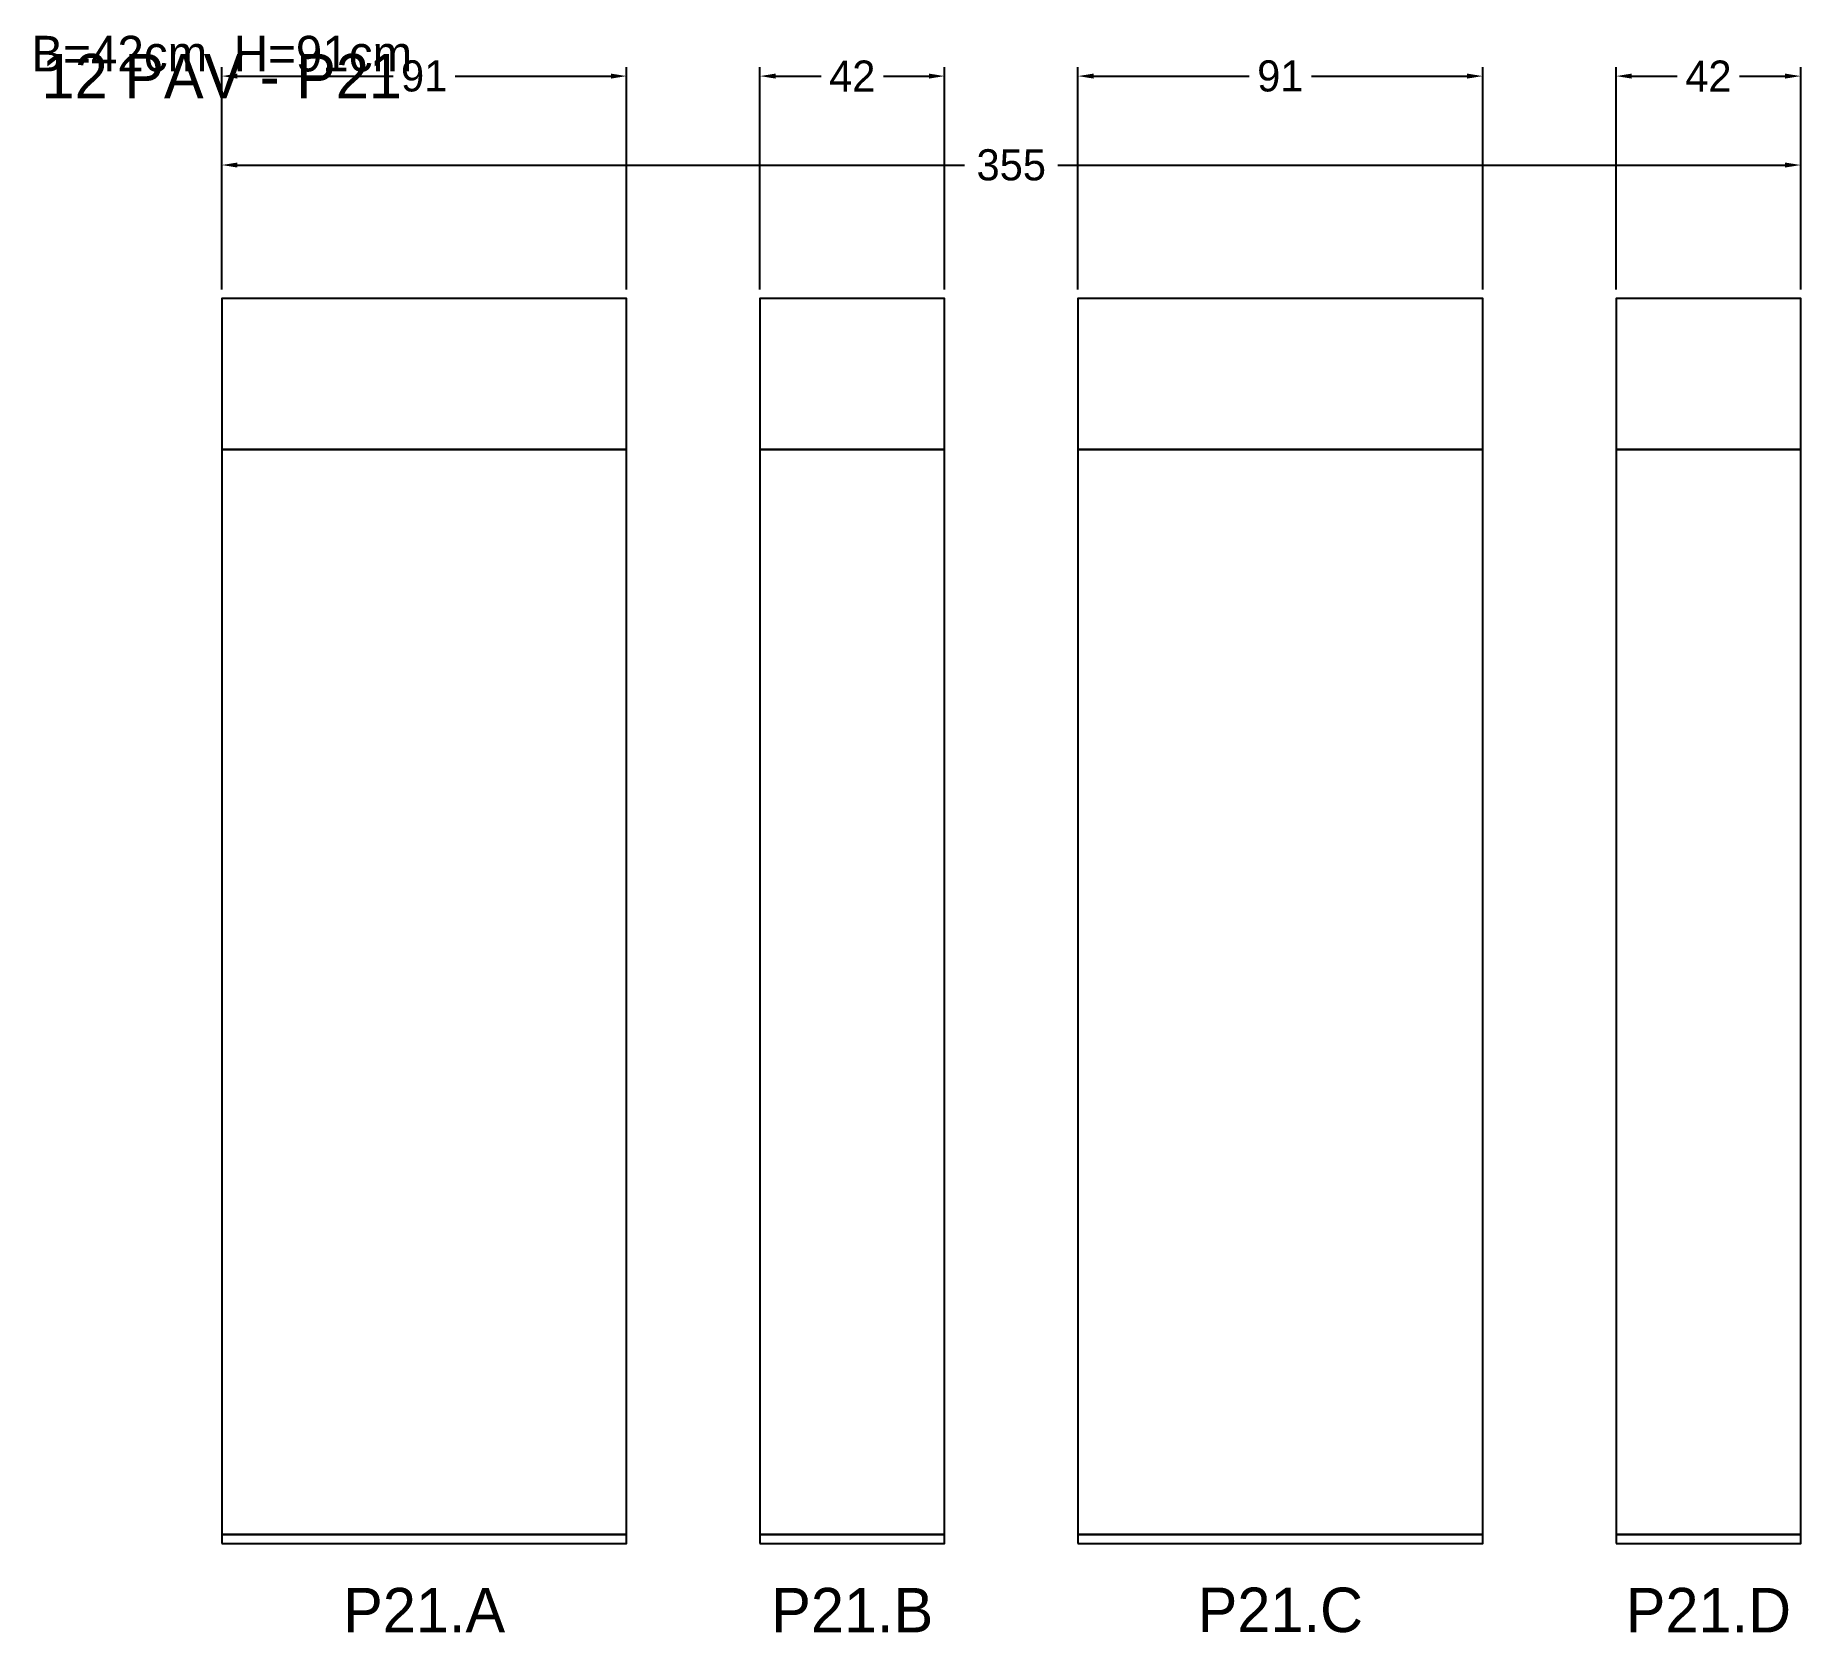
# Model space of a CAD drawing. Header units: metres. Extents: x -42 to 355, y -20 to 339.
import ezdxf

# ---------------------------------------------------------------- set-up
doc = ezdxf.new("R2010")
doc.units = ezdxf.units.M
for name, color, linetype in [('COTA', 3, 'Continuous'), ('Cota Secao (2x)', 3, 'Continuous'), ('NOMENCLATURA', 1, 'Continuous'), ('Paineis', 7, 'Continuous'), ('Texto Secao', 2, 'Continuous')]:
    doc.layers.add(name, color=color, linetype=linetype)
doc.dimstyles.new('COTA', dxfattribs={"dimtxt": 7, "dimasz": 3.5, "dimexe": 2, "dimexo": 2, "dimgap": 1.5, "dimtad": 1, "dimdec": 1, "dimcen": 2.5, "dimclrd": 3, "dimclre": 3, "dimclrt": 3, "dimazin": 3, "dimtfac": 1, "dimtmove": 0, "dimatfit": 3})

# ---------------------------------------------------------------- blocks, each defined once
blk = doc.blocks.new('_CLOSEDFILLED')
at = {"color": 0, "linetype": 'BYBLOCK'}
blk.add_solid([(-1, 0.16), (0, 0), (-1, -0.16)], dxfattribs=at)
blk = doc.blocks.new('*D1')
at = {"color": 3}
for p, q in [((0, 282), (0, 312)), ((3.5, 310), (167, 310)), ((188, 310), (351.5, 310)), ((355, 282), (355, 312))]:
    blk.add_line(p, q, dxfattribs=at)
at = {"layer": 'Defpoints'}
for p in [(0, 310), (0, 280), (355, 280)]:
    blk.add_point(p, dxfattribs=at)
at = {"layer": 'COTA', "color": 3, "xscale": 3.5, "yscale": 3.5, "rotation": 180}
blk.add_blockref('_CLOSEDFILLED', (0, 310), dxfattribs=at)
at = {"layer": 'COTA', "color": 3, "xscale": 3.5, "yscale": 3.5}
blk.add_blockref('_CLOSEDFILLED', (355, 310), dxfattribs=at)
at = {"layer": 'COTA', "color": 3, "insert": (177.5, 310), "char_height": 7, "attachment_point": 5}
blk.add_mtext('355', dxfattribs=at)
blk = doc.blocks.new('*D2')
at = {"color": 3}
for p, q in [((0, 282), (0, 332)), ((3.5, 330), (38.5, 330)), ((52.5, 330), (87.5, 330)), ((91, 282), (91, 332))]:
    blk.add_line(p, q, dxfattribs=at)
at = {"layer": 'Defpoints'}
for p in [(0, 330), (0, 280), (91, 280)]:
    blk.add_point(p, dxfattribs=at)
at = {"layer": 'COTA', "color": 3, "xscale": 3.5, "yscale": 3.5, "rotation": 180}
blk.add_blockref('_CLOSEDFILLED', (0, 330), dxfattribs=at)
at = {"layer": 'COTA', "color": 3, "xscale": 3.5, "yscale": 3.5}
blk.add_blockref('_CLOSEDFILLED', (91, 330), dxfattribs=at)
at = {"layer": 'COTA', "color": 3, "insert": (45.5, 330), "char_height": 7, "attachment_point": 5}
blk.add_mtext('91', dxfattribs=at)
blk = doc.blocks.new('*D3')
at = {"color": 3}
for p, q in [((121, 282), (121, 332)), ((124.5, 330), (134.75, 330)), ((148.75, 330), (159, 330)), ((162.5, 282), (162.5, 332))]:
    blk.add_line(p, q, dxfattribs=at)
at = {"layer": 'Defpoints'}
for p in [(121, 330), (121, 280), (162.5, 280)]:
    blk.add_point(p, dxfattribs=at)
at = {"layer": 'COTA', "color": 3, "xscale": 3.5, "yscale": 3.5, "rotation": 180}
blk.add_blockref('_CLOSEDFILLED', (121, 330), dxfattribs=at)
at = {"layer": 'COTA', "color": 3, "xscale": 3.5, "yscale": 3.5}
blk.add_blockref('_CLOSEDFILLED', (162.5, 330), dxfattribs=at)
at = {"layer": 'COTA', "color": 3, "insert": (141.75, 330), "char_height": 7, "attachment_point": 5}
blk.add_mtext('42', dxfattribs=at)
blk = doc.blocks.new('*D4')
at = {"color": 3}
for p, q in [((192.5, 282), (192.5, 332)), ((196, 330), (231, 330)), ((245, 330), (280, 330)), ((283.5, 282), (283.5, 332))]:
    blk.add_line(p, q, dxfattribs=at)
at = {"layer": 'Defpoints'}
for p in [(192.5, 330), (192.5, 280), (283.5, 280)]:
    blk.add_point(p, dxfattribs=at)
at = {"layer": 'COTA', "color": 3, "xscale": 3.5, "yscale": 3.5, "rotation": 180}
blk.add_blockref('_CLOSEDFILLED', (192.5, 330), dxfattribs=at)
at = {"layer": 'COTA', "color": 3, "xscale": 3.5, "yscale": 3.5}
blk.add_blockref('_CLOSEDFILLED', (283.5, 330), dxfattribs=at)
at = {"layer": 'COTA', "color": 3, "insert": (238, 330), "char_height": 7, "attachment_point": 5}
blk.add_mtext('91', dxfattribs=at)
blk = doc.blocks.new('*D5')
at = {"color": 3}
for p, q in [((313.5, 282), (313.5, 332)), ((317, 330), (327.25, 330)), ((341.25, 330), (351.5, 330)), ((355, 282), (355, 332))]:
    blk.add_line(p, q, dxfattribs=at)
at = {"layer": 'Defpoints'}
for p in [(313.5, 330), (313.5, 280), (355, 280)]:
    blk.add_point(p, dxfattribs=at)
at = {"layer": 'COTA', "color": 3, "xscale": 3.5, "yscale": 3.5, "rotation": 180}
blk.add_blockref('_CLOSEDFILLED', (313.5, 330), dxfattribs=at)
at = {"layer": 'COTA', "color": 3, "xscale": 3.5, "yscale": 3.5}
blk.add_blockref('_CLOSEDFILLED', (355, 330), dxfattribs=at)
at = {"layer": 'COTA', "color": 3, "insert": (334.25, 330), "char_height": 7, "attachment_point": 5}
blk.add_mtext('42', dxfattribs=at)

msp = doc.modelspace()

# ---------------------------------------------------------------- linework, layer by layer
at = {"layer": 'Paineis'}
for points in [[(0, 246), (91, 246), (91, 280), (0, 280)], [(121, 246), (162.5, 246), (162.5, 280), (121, 280)], [(192.5, 246), (283.5, 246), (283.5, 280), (192.5, 280)], [(313.5, 246), (355, 246), (355, 280), (313.5, 280)], [(0, 2), (91, 2), (91, 246), (0, 246)], [(121, 2), (162.5, 2), (162.5, 246), (121, 246)], [(192.5, 2), (283.5, 2), (283.5, 246), (192.5, 246)], [(313.5, 2), (355, 2), (355, 246), (313.5, 246)], [(0, 0), (91, 0), (91, 2), (0, 2)], [(121, 0), (162.5, 0), (162.5, 2), (121, 2)], [(192.5, 0), (283.5, 0), (283.5, 2), (192.5, 2)], [(313.5, 0), (355, 0), (355, 2), (313.5, 2)]]:
    msp.add_lwpolyline(points, close=True, dxfattribs=at)

# ---------------------------------------------------------------- texts
at = {"layer": 'Cota Secao (2x)', "insert": (0, 335), "char_height": 8, "width": 375, "attachment_point": 5}
msp.add_mtext('B=42cm  H=91cm', dxfattribs=at)
at = {"layer": 'NOMENCLATURA', "insert": (0, 330), "char_height": 10, "width": 300, "attachment_point": 5}
msp.add_mtext('12 PAV - P21', dxfattribs=at)
at = {"layer": 'Texto Secao', "char_height": 10, "attachment_point": 5}
for s, insert, width in [('P21.A', (45.5, -15), 111), ('P21.B', (141.75, -15), 61.5), ('P21.C', (238, -15), 111), ('P21.D', (334.25, -15), 61.5)]:
    msp.add_mtext(s, dxfattribs=dict(at, insert=insert, width=width))

# ---------------------------------------------------------------- dimensions: what is measured, and where the dimension line sits
at = {"layer": 'COTA'}
for base, p1, p2, picture, middle in [((0, 330), (0, 280), (91, 280), '*D2', (45.5, 330)), ((121, 330), (121, 280), (162.5, 280), '*D3', (141.75, 330)), ((192.5, 330), (192.5, 280), (283.5, 280), '*D4', (238, 330)), ((313.5, 330), (313.5, 280), (355, 280), '*D5', (334.25, 330)), ((0, 310), (0, 280), (355, 280), '*D1', (177.5, 310))]:
    dim = msp.add_linear_dim(base=base, p1=p1, p2=p2, dimstyle='COTA', dxfattribs=at)
    dim.commit()
    dim.dimension.update_dxf_attribs({"geometry": picture, "text_midpoint": middle})

doc.saveas('drawing.dxf')
